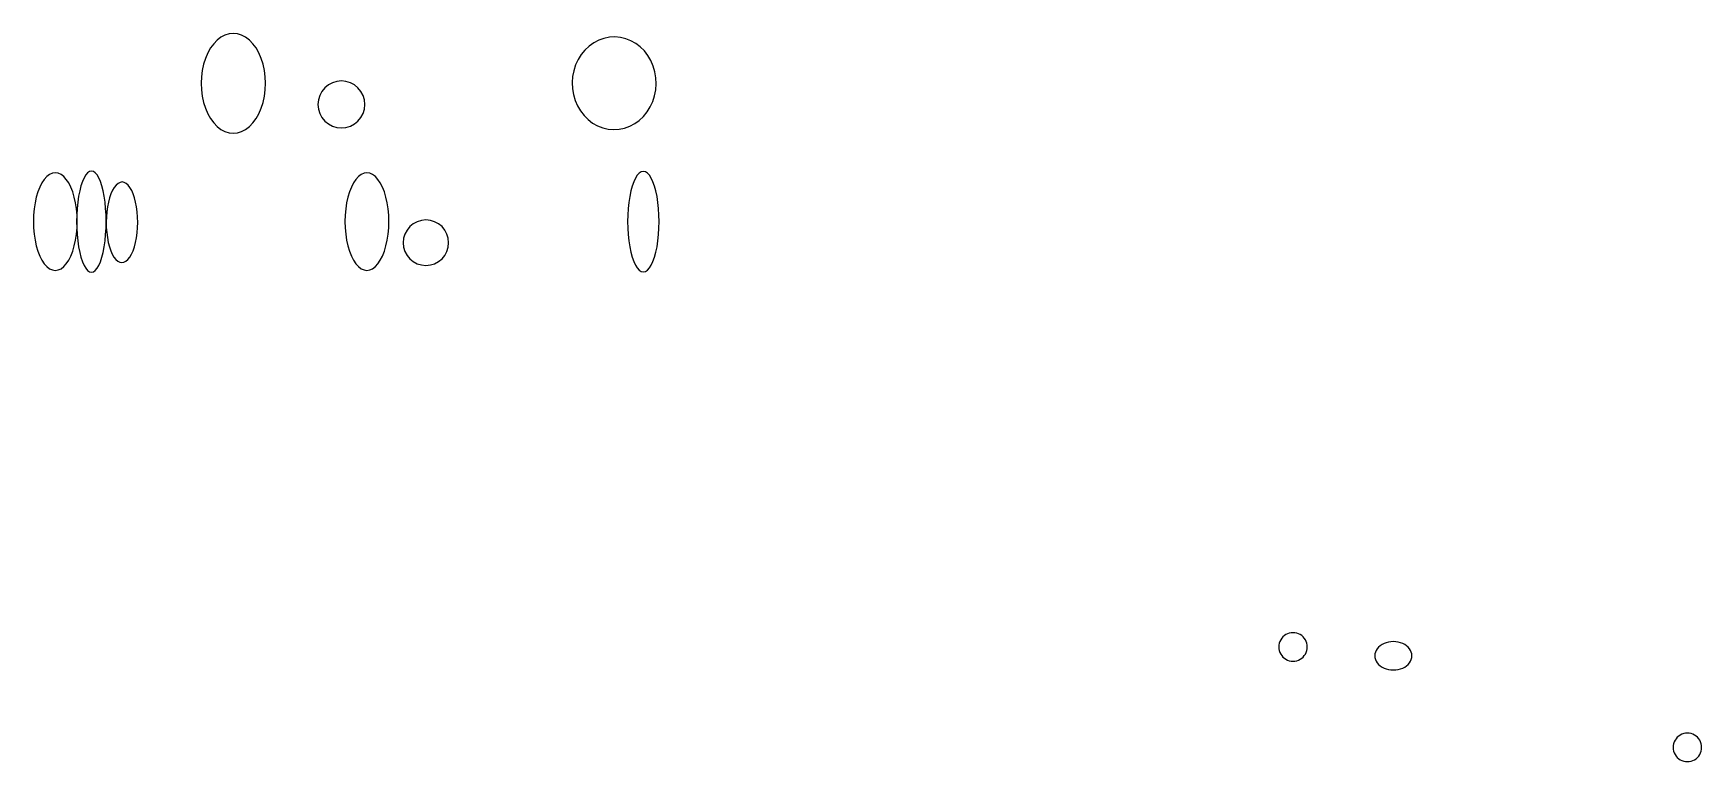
# Model space of a CAD drawing. Extents: x -292 to 292, y -205 to 211.
# Drawn here: x -108.7 to -48.5, y 28.3 to 54.6 of the extents above; entities that cross this region are included whole.
import ezdxf

# ---------------------------------------------------------------- set-up
doc = ezdxf.new("R2010")
doc.units = 0

msp = doc.modelspace()

# ---------------------------------------------------------------- linework, layer by layer
at = {"layer": 'CIRCLES'}
for p, q in [((-98.349, 52.362), (-98.397, 52.203)), ((-98.271, 52.508), (-98.349, 52.362)), ((-98.166, 52.636), (-98.271, 52.508)), ((-98.037, 52.741), (-98.166, 52.636)), ((-97.891, 52.819), (-98.037, 52.741)), ((-97.733, 52.867), (-97.891, 52.819)), ((-97.568, 52.884), (-97.733, 52.867)), ((-97.403, 52.867), (-97.568, 52.884)), ((-97.244, 52.819), (-97.403, 52.867)), ((-97.098, 52.741), (-97.244, 52.819)), ((-96.97, 52.636), (-97.098, 52.741)), ((-96.865, 52.508), (-96.97, 52.636)), ((-96.787, 52.362), (-96.865, 52.508)), ((-96.739, 52.203), (-96.787, 52.362)), ((-98.397, 52.203), (-98.413, 52.038)), ((-98.413, 52.038), (-98.397, 51.873)), ((-98.397, 51.873), (-98.349, 51.715)), ((-96.787, 51.715), (-96.739, 51.873)), ((-96.722, 52.038), (-96.739, 52.203)), ((-96.739, 51.873), (-96.722, 52.038)), ((-98.349, 51.715), (-98.271, 51.569)), ((-98.271, 51.569), (-98.166, 51.44)), ((-98.166, 51.44), (-98.037, 51.335)), ((-98.037, 51.335), (-97.891, 51.257)), ((-97.891, 51.257), (-97.733, 51.209)), ((-97.733, 51.209), (-97.568, 51.193)), ((-97.568, 51.193), (-97.403, 51.209)), ((-97.403, 51.209), (-97.244, 51.257)), ((-97.244, 51.257), (-97.098, 51.335)), ((-97.098, 51.335), (-96.97, 51.44)), ((-96.97, 51.44), (-96.865, 51.569)), ((-96.865, 51.569), (-96.787, 51.715)), ((-95.099, 47.633), (-95.201, 47.509)), ((-94.975, 47.735), (-95.099, 47.633)), ((-94.833, 47.811), (-94.975, 47.735)), ((-94.68, 47.857), (-94.833, 47.811)), ((-94.52, 47.873), (-94.68, 47.857)), ((-94.36, 47.857), (-94.52, 47.873)), ((-94.206, 47.811), (-94.36, 47.857)), ((-94.065, 47.735), (-94.206, 47.811)), ((-93.94, 47.633), (-94.065, 47.735)), ((-93.838, 47.509), (-93.94, 47.633)), ((-95.323, 47.213), (-95.339, 47.054)), ((-95.339, 47.054), (-95.323, 46.894)), ((-95.277, 47.367), (-95.323, 47.213)), ((-95.201, 47.509), (-95.277, 47.367)), ((-93.763, 47.367), (-93.838, 47.509)), ((-93.716, 47.213), (-93.763, 47.367)), ((-93.7, 47.054), (-93.716, 47.213)), ((-93.716, 46.894), (-93.7, 47.054)), ((-95.323, 46.894), (-95.277, 46.74)), ((-95.277, 46.74), (-95.201, 46.598)), ((-95.201, 46.598), (-95.099, 46.474)), ((-95.099, 46.474), (-94.975, 46.372)), ((-94.975, 46.372), (-94.833, 46.296)), ((-94.206, 46.296), (-94.065, 46.372)), ((-94.065, 46.372), (-93.94, 46.474)), ((-93.94, 46.474), (-93.838, 46.598)), ((-93.838, 46.598), (-93.763, 46.74)), ((-93.763, 46.74), (-93.716, 46.894)), ((-94.833, 46.296), (-94.68, 46.25)), ((-94.68, 46.25), (-94.52, 46.234)), ((-94.52, 46.234), (-94.36, 46.25)), ((-94.36, 46.25), (-94.206, 46.296))]:
    msp.add_line(p, q, dxfattribs=at)
at = {"layer": 'ELLIPSES'}
for p, q in [((-102.175, 54.228), (-102.289, 54.073)), ((-102.048, 54.359), (-102.175, 54.228)), ((-101.912, 54.463), (-102.048, 54.359)), ((-101.768, 54.538), (-101.912, 54.463)), ((-101.619, 54.584), (-101.768, 54.538)), ((-101.467, 54.6), (-101.619, 54.584)), ((-101.316, 54.584), (-101.467, 54.6)), ((-101.167, 54.538), (-101.316, 54.584)), ((-101.023, 54.463), (-101.167, 54.538)), ((-100.886, 54.359), (-101.023, 54.463)), ((-100.76, 54.228), (-100.886, 54.359)), ((-100.646, 54.073), (-100.76, 54.228)), ((-88.466, 54.258), (-88.632, 54.139)), ((-88.287, 54.352), (-88.466, 54.258)), ((-88.098, 54.42), (-88.287, 54.352)), ((-87.903, 54.46), (-88.098, 54.42)), ((-87.705, 54.471), (-87.903, 54.46)), ((-87.507, 54.454), (-87.705, 54.471)), ((-87.313, 54.409), (-87.507, 54.454)), ((-87.127, 54.336), (-87.313, 54.409)), ((-86.95, 54.237), (-87.127, 54.336)), ((-86.787, 54.113), (-86.95, 54.237)), ((-102.474, 53.7), (-102.541, 53.489)), ((-102.389, 53.896), (-102.474, 53.7)), ((-102.289, 54.073), (-102.389, 53.896)), ((-100.546, 53.896), (-100.646, 54.073)), ((-100.461, 53.7), (-100.546, 53.896)), ((-100.394, 53.489), (-100.461, 53.7)), ((-89.029, 53.655), (-89.12, 53.461)), ((-88.917, 53.835), (-89.029, 53.655)), ((-88.784, 53.997), (-88.917, 53.835)), ((-88.632, 54.139), (-88.784, 53.997)), ((-86.64, 53.967), (-86.787, 54.113)), ((-86.512, 53.801), (-86.64, 53.967)), ((-86.404, 53.618), (-86.512, 53.801)), ((-86.319, 53.421), (-86.404, 53.618)), ((-102.62, 53.035), (-102.629, 52.8)), ((-102.59, 53.266), (-102.62, 53.035)), ((-102.541, 53.489), (-102.59, 53.266)), ((-100.345, 53.266), (-100.394, 53.489)), ((-100.315, 53.035), (-100.345, 53.266)), ((-100.305, 52.8), (-100.315, 53.035)), ((-89.228, 53.041), (-89.244, 52.824)), ((-89.186, 53.255), (-89.228, 53.041)), ((-89.12, 53.461), (-89.186, 53.255)), ((-86.258, 53.213), (-86.319, 53.421)), ((-86.223, 52.999), (-86.258, 53.213)), ((-86.213, 52.781), (-86.223, 52.999)), ((-102.629, 52.8), (-102.62, 52.565)), ((-102.62, 52.565), (-102.59, 52.335)), ((-100.345, 52.335), (-100.315, 52.565)), ((-100.315, 52.565), (-100.305, 52.8)), ((-89.244, 52.824), (-89.234, 52.606)), ((-89.234, 52.606), (-89.199, 52.391)), ((-89.199, 52.391), (-89.138, 52.183)), ((-86.337, 52.143), (-86.271, 52.349)), ((-86.271, 52.349), (-86.229, 52.563)), ((-86.229, 52.563), (-86.213, 52.781)), ((-102.59, 52.335), (-102.541, 52.112)), ((-102.541, 52.112), (-102.474, 51.901)), ((-102.474, 51.901), (-102.389, 51.705)), ((-100.546, 51.705), (-100.461, 51.901)), ((-100.461, 51.901), (-100.394, 52.112)), ((-100.394, 52.112), (-100.345, 52.335)), ((-89.138, 52.183), (-89.053, 51.986)), ((-89.053, 51.986), (-88.946, 51.803)), ((-88.946, 51.803), (-88.817, 51.637)), ((-86.674, 51.607), (-86.541, 51.769)), ((-86.541, 51.769), (-86.428, 51.949)), ((-86.428, 51.949), (-86.337, 52.143)), ((-102.389, 51.705), (-102.289, 51.528)), ((-102.289, 51.528), (-102.175, 51.373)), ((-102.175, 51.373), (-102.048, 51.242)), ((-102.048, 51.242), (-101.912, 51.138)), ((-101.023, 51.138), (-100.886, 51.242)), ((-100.886, 51.242), (-100.76, 51.373)), ((-100.76, 51.373), (-100.646, 51.528)), ((-100.646, 51.528), (-100.546, 51.705)), ((-88.817, 51.637), (-88.67, 51.491)), ((-88.67, 51.491), (-88.507, 51.368)), ((-88.507, 51.368), (-88.331, 51.268)), ((-88.331, 51.268), (-88.144, 51.196)), ((-88.144, 51.196), (-87.95, 51.15)), ((-87.95, 51.15), (-87.752, 51.133)), ((-87.554, 51.145), (-87.359, 51.184)), ((-87.359, 51.184), (-87.171, 51.252)), ((-87.171, 51.252), (-86.991, 51.346)), ((-86.991, 51.346), (-86.825, 51.465)), ((-86.825, 51.465), (-86.674, 51.607)), ((-101.912, 51.138), (-101.768, 51.062)), ((-101.768, 51.062), (-101.619, 51.016)), ((-101.619, 51.016), (-101.467, 51.001)), ((-101.467, 51.001), (-101.316, 51.016)), ((-101.316, 51.016), (-101.167, 51.062)), ((-101.167, 51.062), (-101.023, 51.138)), ((-87.752, 51.133), (-87.554, 51.145)), ((-108.19, 49.44), (-108.283, 49.338)), ((-108.092, 49.514), (-108.19, 49.44)), ((-107.99, 49.559), (-108.092, 49.514)), ((-107.887, 49.574), (-107.99, 49.559)), ((-107.783, 49.559), (-107.887, 49.574)), ((-107.681, 49.514), (-107.783, 49.559)), ((-107.583, 49.44), (-107.681, 49.514)), ((-107.49, 49.338), (-107.583, 49.44)), ((-106.851, 49.394), (-106.909, 49.261)), ((-106.788, 49.499), (-106.851, 49.394)), ((-106.722, 49.576), (-106.788, 49.499)), ((-106.654, 49.622), (-106.722, 49.576)), ((-106.585, 49.638), (-106.654, 49.622)), ((-106.515, 49.622), (-106.585, 49.638)), ((-106.447, 49.576), (-106.515, 49.622)), ((-106.381, 49.499), (-106.447, 49.576)), ((-106.319, 49.394), (-106.381, 49.499)), ((-106.261, 49.261), (-106.319, 49.394)), ((-96.95, 49.44), (-97.043, 49.338)), ((-96.852, 49.514), (-96.95, 49.44)), ((-96.75, 49.559), (-96.852, 49.514)), ((-96.647, 49.574), (-96.75, 49.559)), ((-96.544, 49.559), (-96.647, 49.574)), ((-96.442, 49.514), (-96.544, 49.559)), ((-96.344, 49.44), (-96.442, 49.514)), ((-96.251, 49.338), (-96.344, 49.44)), ((-86.962, 49.383), (-87.024, 49.252)), ((-86.895, 49.488), (-86.962, 49.383)), ((-86.825, 49.564), (-86.895, 49.488)), ((-86.752, 49.61), (-86.825, 49.564)), ((-86.678, 49.626), (-86.752, 49.61)), ((-86.603, 49.61), (-86.678, 49.626)), ((-86.53, 49.564), (-86.603, 49.61)), ((-86.46, 49.488), (-86.53, 49.564)), ((-86.393, 49.383), (-86.46, 49.488)), ((-86.331, 49.252), (-86.393, 49.383)), ((-108.515, 48.886), (-108.572, 48.695)), ((-108.447, 49.059), (-108.515, 48.886)), ((-108.369, 49.21), (-108.447, 49.059)), ((-108.283, 49.338), (-108.369, 49.21)), ((-107.404, 49.21), (-107.49, 49.338)), ((-107.326, 49.059), (-107.404, 49.21)), ((-107.258, 48.886), (-107.326, 49.059)), ((-107.201, 48.695), (-107.258, 48.886)), ((-107.007, 48.925), (-107.045, 48.727)), ((-106.961, 49.104), (-107.007, 48.925)), ((-106.909, 49.261), (-106.961, 49.104)), ((-106.209, 49.104), (-106.261, 49.261)), ((-106.163, 48.925), (-106.209, 49.104)), ((-106.124, 48.727), (-106.163, 48.925)), ((-105.881, 48.819), (-105.93, 48.676)), ((-105.824, 48.944), (-105.881, 48.819)), ((-105.762, 49.049), (-105.824, 48.944)), ((-105.695, 49.133), (-105.762, 49.049)), ((-105.625, 49.194), (-105.695, 49.133)), ((-105.552, 49.23), (-105.625, 49.194)), ((-105.478, 49.243), (-105.552, 49.23)), ((-105.404, 49.23), (-105.478, 49.243)), ((-105.331, 49.193), (-105.404, 49.23)), ((-105.261, 49.131), (-105.331, 49.193)), ((-105.195, 49.047), (-105.261, 49.131)), ((-105.133, 48.941), (-105.195, 49.047)), ((-105.078, 48.816), (-105.133, 48.941)), ((-105.029, 48.673), (-105.078, 48.816)), ((-97.275, 48.886), (-97.333, 48.695)), ((-97.207, 49.059), (-97.275, 48.886)), ((-97.129, 49.21), (-97.207, 49.059)), ((-97.043, 49.338), (-97.129, 49.21)), ((-96.165, 49.21), (-96.251, 49.338)), ((-96.087, 49.059), (-96.165, 49.21)), ((-96.019, 48.886), (-96.087, 49.059)), ((-95.961, 48.695), (-96.019, 48.886)), ((-87.129, 48.918), (-87.17, 48.721)), ((-87.08, 49.096), (-87.129, 48.918)), ((-87.024, 49.252), (-87.08, 49.096)), ((-86.275, 49.096), (-86.331, 49.252)), ((-86.226, 48.918), (-86.275, 49.096)), ((-86.185, 48.721), (-86.226, 48.918)), ((-108.652, 48.271), (-108.672, 48.045)), ((-108.618, 48.488), (-108.652, 48.271)), ((-108.572, 48.695), (-108.618, 48.488)), ((-107.155, 48.488), (-107.201, 48.695)), ((-107.121, 48.271), (-107.155, 48.488)), ((-107.101, 48.045), (-107.121, 48.271)), ((-107.099, 48.287), (-107.112, 48.053)), ((-107.076, 48.513), (-107.099, 48.287)), ((-107.045, 48.727), (-107.076, 48.513)), ((-106.093, 48.513), (-106.124, 48.727)), ((-106.071, 48.287), (-106.093, 48.513)), ((-106.057, 48.053), (-106.071, 48.287)), ((-106.03, 48.168), (-106.045, 47.982)), ((-106.006, 48.348), (-106.03, 48.168)), ((-105.972, 48.518), (-106.006, 48.348)), ((-105.93, 48.676), (-105.972, 48.518)), ((-104.989, 48.514), (-105.029, 48.673)), ((-104.956, 48.344), (-104.989, 48.514)), ((-104.933, 48.164), (-104.956, 48.344)), ((-104.919, 47.977), (-104.933, 48.164)), ((-97.412, 48.271), (-97.432, 48.045)), ((-97.379, 48.488), (-97.412, 48.271)), ((-97.333, 48.695), (-97.379, 48.488)), ((-95.915, 48.488), (-95.961, 48.695)), ((-95.882, 48.271), (-95.915, 48.488)), ((-95.862, 48.045), (-95.882, 48.271)), ((-87.227, 48.284), (-87.241, 48.052)), ((-87.203, 48.508), (-87.227, 48.284)), ((-87.17, 48.721), (-87.203, 48.508)), ((-86.152, 48.508), (-86.185, 48.721)), ((-86.128, 48.284), (-86.152, 48.508)), ((-86.114, 48.052), (-86.128, 48.284)), ((-108.672, 48.045), (-108.679, 47.816)), ((-108.679, 47.816), (-108.672, 47.586)), ((-108.672, 47.586), (-108.652, 47.36)), ((-107.121, 47.36), (-107.101, 47.586)), ((-107.112, 48.053), (-107.117, 47.816)), ((-107.117, 47.816), (-107.112, 47.578)), ((-107.112, 47.578), (-107.099, 47.344)), ((-107.094, 47.816), (-107.101, 48.045)), ((-107.101, 47.586), (-107.094, 47.816)), ((-106.071, 47.344), (-106.057, 47.578)), ((-106.053, 47.816), (-106.057, 48.053)), ((-106.057, 47.578), (-106.053, 47.816)), ((-106.045, 47.982), (-106.051, 47.792)), ((-106.051, 47.792), (-106.047, 47.602)), ((-106.047, 47.602), (-106.033, 47.416)), ((-104.936, 47.412), (-104.921, 47.598)), ((-104.921, 47.598), (-104.915, 47.788)), ((-104.915, 47.788), (-104.919, 47.977)), ((-97.432, 48.045), (-97.439, 47.816)), ((-97.439, 47.816), (-97.432, 47.586)), ((-97.432, 47.586), (-97.412, 47.36)), ((-95.882, 47.36), (-95.862, 47.586)), ((-95.855, 47.816), (-95.862, 48.045)), ((-95.862, 47.586), (-95.855, 47.816)), ((-87.241, 48.052), (-87.246, 47.816)), ((-87.246, 47.816), (-87.241, 47.579)), ((-87.241, 47.579), (-87.227, 47.347)), ((-86.128, 47.347), (-86.114, 47.579)), ((-86.109, 47.816), (-86.114, 48.052)), ((-86.114, 47.579), (-86.109, 47.816)), ((-108.652, 47.36), (-108.618, 47.143)), ((-108.618, 47.143), (-108.572, 46.936)), ((-108.572, 46.936), (-108.515, 46.745)), ((-107.258, 46.745), (-107.201, 46.936)), ((-107.201, 46.936), (-107.155, 47.143)), ((-107.155, 47.143), (-107.121, 47.36)), ((-107.099, 47.344), (-107.076, 47.118)), ((-107.076, 47.118), (-107.045, 46.904)), ((-106.124, 46.904), (-106.093, 47.118)), ((-106.093, 47.118), (-106.071, 47.344)), ((-106.033, 47.416), (-106.01, 47.236)), ((-106.01, 47.236), (-105.978, 47.065)), ((-105.978, 47.065), (-105.937, 46.907)), ((-105.036, 46.904), (-104.994, 47.062)), ((-104.994, 47.062), (-104.961, 47.232)), ((-104.961, 47.232), (-104.936, 47.412)), ((-97.412, 47.36), (-97.379, 47.143)), ((-97.379, 47.143), (-97.333, 46.936)), ((-97.333, 46.936), (-97.275, 46.745)), ((-96.019, 46.745), (-95.961, 46.936)), ((-95.961, 46.936), (-95.915, 47.143)), ((-95.915, 47.143), (-95.882, 47.36)), ((-87.227, 47.347), (-87.203, 47.123)), ((-87.203, 47.123), (-87.17, 46.91)), ((-86.185, 46.91), (-86.152, 47.123)), ((-86.152, 47.123), (-86.128, 47.347)), ((-108.515, 46.745), (-108.447, 46.572)), ((-108.447, 46.572), (-108.369, 46.421)), ((-108.369, 46.421), (-108.283, 46.293)), ((-107.49, 46.293), (-107.404, 46.421)), ((-107.404, 46.421), (-107.326, 46.572)), ((-107.326, 46.572), (-107.258, 46.745)), ((-107.045, 46.904), (-107.007, 46.706)), ((-107.007, 46.706), (-106.961, 46.527)), ((-106.961, 46.527), (-106.909, 46.37)), ((-106.909, 46.37), (-106.851, 46.237)), ((-106.319, 46.237), (-106.261, 46.37)), ((-106.261, 46.37), (-106.209, 46.527)), ((-106.209, 46.527), (-106.163, 46.706)), ((-106.163, 46.706), (-106.124, 46.904)), ((-105.937, 46.907), (-105.888, 46.764)), ((-105.888, 46.764), (-105.833, 46.639)), ((-105.833, 46.639), (-105.772, 46.533)), ((-105.772, 46.533), (-105.705, 46.449)), ((-105.705, 46.449), (-105.635, 46.387)), ((-105.635, 46.387), (-105.563, 46.35)), ((-105.563, 46.35), (-105.489, 46.337)), ((-105.489, 46.337), (-105.414, 46.349)), ((-105.414, 46.349), (-105.341, 46.386)), ((-105.341, 46.386), (-105.271, 46.447)), ((-105.271, 46.447), (-105.204, 46.531)), ((-105.204, 46.531), (-105.142, 46.636)), ((-105.142, 46.636), (-105.085, 46.761)), ((-105.085, 46.761), (-105.036, 46.904)), ((-97.275, 46.745), (-97.207, 46.572)), ((-97.207, 46.572), (-97.129, 46.421)), ((-97.129, 46.421), (-97.043, 46.293)), ((-96.251, 46.293), (-96.165, 46.421)), ((-96.165, 46.421), (-96.087, 46.572)), ((-96.087, 46.572), (-96.019, 46.745)), ((-87.17, 46.91), (-87.129, 46.713)), ((-87.129, 46.713), (-87.08, 46.535)), ((-87.08, 46.535), (-87.024, 46.379)), ((-87.024, 46.379), (-86.962, 46.248)), ((-86.393, 46.248), (-86.331, 46.379)), ((-86.331, 46.379), (-86.275, 46.535)), ((-86.275, 46.535), (-86.226, 46.713)), ((-86.226, 46.713), (-86.185, 46.91)), ((-108.283, 46.293), (-108.19, 46.191)), ((-108.19, 46.191), (-108.092, 46.117)), ((-108.092, 46.117), (-107.99, 46.072)), ((-107.99, 46.072), (-107.887, 46.057)), ((-107.887, 46.057), (-107.783, 46.072)), ((-107.783, 46.072), (-107.681, 46.117)), ((-107.681, 46.117), (-107.583, 46.191)), ((-107.583, 46.191), (-107.49, 46.293)), ((-106.851, 46.237), (-106.788, 46.132)), ((-106.788, 46.132), (-106.722, 46.055)), ((-106.722, 46.055), (-106.654, 46.009)), ((-106.654, 46.009), (-106.585, 45.993)), ((-106.585, 45.993), (-106.515, 46.009)), ((-106.515, 46.009), (-106.447, 46.055)), ((-106.447, 46.055), (-106.381, 46.132)), ((-106.381, 46.132), (-106.319, 46.237)), ((-97.043, 46.293), (-96.95, 46.191)), ((-96.95, 46.191), (-96.852, 46.117)), ((-96.852, 46.117), (-96.75, 46.072)), ((-96.75, 46.072), (-96.647, 46.057)), ((-96.647, 46.057), (-96.544, 46.072)), ((-96.544, 46.072), (-96.442, 46.117)), ((-96.442, 46.117), (-96.344, 46.191)), ((-96.344, 46.191), (-96.251, 46.293)), ((-86.962, 46.248), (-86.895, 46.143)), ((-86.895, 46.143), (-86.825, 46.067)), ((-86.825, 46.067), (-86.752, 46.021)), ((-86.752, 46.021), (-86.678, 46.005)), ((-86.678, 46.005), (-86.603, 46.021)), ((-86.603, 46.021), (-86.53, 46.067)), ((-86.53, 46.067), (-86.46, 46.143)), ((-86.46, 46.143), (-86.393, 46.248)), ((-63.755, 32.547), (-63.76, 32.48)), ((-63.742, 32.613), (-63.755, 32.547)), ((-63.721, 32.677), (-63.742, 32.613)), ((-63.691, 32.737), (-63.721, 32.677)), ((-63.654, 32.793), (-63.691, 32.737)), ((-63.609, 32.843), (-63.654, 32.793)), ((-63.559, 32.888), (-63.609, 32.843)), ((-63.503, 32.925), (-63.559, 32.888)), ((-63.443, 32.955), (-63.503, 32.925)), ((-63.379, 32.976), (-63.443, 32.955)), ((-63.313, 32.99), (-63.379, 32.976)), ((-63.246, 32.994), (-63.313, 32.99)), ((-63.179, 32.99), (-63.246, 32.994)), ((-63.113, 32.976), (-63.179, 32.99)), ((-63.049, 32.955), (-63.113, 32.976)), ((-62.989, 32.925), (-63.049, 32.955)), ((-62.933, 32.888), (-62.989, 32.925)), ((-62.883, 32.843), (-62.933, 32.888)), ((-62.838, 32.793), (-62.883, 32.843)), ((-62.801, 32.737), (-62.838, 32.793)), ((-62.771, 32.677), (-62.801, 32.737)), ((-62.75, 32.613), (-62.771, 32.677)), ((-62.737, 32.547), (-62.75, 32.613)), ((-62.732, 32.48), (-62.737, 32.547)), ((-60.101, 32.523), (-60.158, 32.473)), ((-60.035, 32.567), (-60.101, 32.523)), ((-59.962, 32.604), (-60.035, 32.567)), ((-59.883, 32.634), (-59.962, 32.604)), ((-59.8, 32.655), (-59.883, 32.634)), ((-59.714, 32.668), (-59.8, 32.655)), ((-59.627, 32.673), (-59.714, 32.668)), ((-59.539, 32.668), (-59.627, 32.673)), ((-59.453, 32.655), (-59.539, 32.668)), ((-59.37, 32.634), (-59.453, 32.655)), ((-59.291, 32.604), (-59.37, 32.634)), ((-59.218, 32.567), (-59.291, 32.604)), ((-59.152, 32.523), (-59.218, 32.567)), ((-59.095, 32.473), (-59.152, 32.523)), ((-63.76, 32.48), (-63.755, 32.413)), ((-63.755, 32.413), (-63.742, 32.347)), ((-63.742, 32.347), (-63.721, 32.284)), ((-63.721, 32.284), (-63.691, 32.223)), ((-63.691, 32.223), (-63.654, 32.168)), ((-63.654, 32.168), (-63.609, 32.117)), ((-63.609, 32.117), (-63.559, 32.073)), ((-63.559, 32.073), (-63.503, 32.035)), ((-63.503, 32.035), (-63.443, 32.006)), ((-63.443, 32.006), (-63.379, 31.984)), ((-63.379, 31.984), (-63.313, 31.971)), ((-63.313, 31.971), (-63.246, 31.967)), ((-63.246, 31.967), (-63.179, 31.971)), ((-63.179, 31.971), (-63.113, 31.984)), ((-63.113, 31.984), (-63.049, 32.006)), ((-63.049, 32.006), (-62.989, 32.035)), ((-62.989, 32.035), (-62.933, 32.073)), ((-62.933, 32.073), (-62.883, 32.117)), ((-62.883, 32.117), (-62.838, 32.168)), ((-62.838, 32.168), (-62.801, 32.223)), ((-62.801, 32.223), (-62.771, 32.284)), ((-62.771, 32.284), (-62.75, 32.347)), ((-62.75, 32.347), (-62.737, 32.413)), ((-62.737, 32.413), (-62.732, 32.48)), ((-60.291, 32.229), (-60.297, 32.163)), ((-60.297, 32.163), (-60.291, 32.096)), ((-60.274, 32.295), (-60.291, 32.229)), ((-60.291, 32.096), (-60.274, 32.031)), ((-60.246, 32.358), (-60.274, 32.295)), ((-60.274, 32.031), (-60.246, 31.968)), ((-60.207, 32.418), (-60.246, 32.358)), ((-60.246, 31.968), (-60.207, 31.908)), ((-60.158, 32.473), (-60.207, 32.418)), ((-60.207, 31.908), (-60.158, 31.852)), ((-59.046, 32.418), (-59.095, 32.473)), ((-59.095, 31.852), (-59.046, 31.908)), ((-59.007, 32.358), (-59.046, 32.418)), ((-59.046, 31.908), (-59.007, 31.968)), ((-58.979, 32.295), (-59.007, 32.358)), ((-59.007, 31.968), (-58.979, 32.031)), ((-58.962, 32.229), (-58.979, 32.295)), ((-58.979, 32.031), (-58.962, 32.096)), ((-58.956, 32.163), (-58.962, 32.229)), ((-58.962, 32.096), (-58.956, 32.163)), ((-60.158, 31.852), (-60.101, 31.802)), ((-60.101, 31.802), (-60.035, 31.758)), ((-60.035, 31.758), (-59.962, 31.721)), ((-59.962, 31.721), (-59.883, 31.692)), ((-59.883, 31.692), (-59.8, 31.67)), ((-59.8, 31.67), (-59.714, 31.657)), ((-59.714, 31.657), (-59.627, 31.653)), ((-59.627, 31.653), (-59.539, 31.657)), ((-59.539, 31.657), (-59.453, 31.67)), ((-59.453, 31.67), (-59.37, 31.692)), ((-59.37, 31.692), (-59.291, 31.721)), ((-59.291, 31.721), (-59.218, 31.758)), ((-59.218, 31.758), (-59.152, 31.802)), ((-59.152, 31.802), (-59.095, 31.852)), ((-49.531, 28.928), (-49.536, 28.861)), ((-49.518, 28.994), (-49.531, 28.928)), ((-49.497, 29.057), (-49.518, 28.994)), ((-49.467, 29.118), (-49.497, 29.057)), ((-49.43, 29.173), (-49.467, 29.118)), ((-49.385, 29.224), (-49.43, 29.173)), ((-49.335, 29.268), (-49.385, 29.224)), ((-49.279, 29.306), (-49.335, 29.268)), ((-49.219, 29.335), (-49.279, 29.306)), ((-49.155, 29.357), (-49.219, 29.335)), ((-49.089, 29.37), (-49.155, 29.357)), ((-49.022, 29.374), (-49.089, 29.37)), ((-48.955, 29.37), (-49.022, 29.374)), ((-48.889, 29.357), (-48.955, 29.37)), ((-48.825, 29.335), (-48.889, 29.357)), ((-48.765, 29.306), (-48.825, 29.335)), ((-48.709, 29.268), (-48.765, 29.306)), ((-48.659, 29.224), (-48.709, 29.268)), ((-48.614, 29.173), (-48.659, 29.224)), ((-48.577, 29.118), (-48.614, 29.173)), ((-48.547, 29.057), (-48.577, 29.118)), ((-48.526, 28.994), (-48.547, 29.057)), ((-48.513, 28.928), (-48.526, 28.994)), ((-48.508, 28.861), (-48.513, 28.928)), ((-49.536, 28.861), (-49.531, 28.794)), ((-49.531, 28.794), (-49.518, 28.728)), ((-49.518, 28.728), (-49.497, 28.664)), ((-49.497, 28.664), (-49.467, 28.604)), ((-49.467, 28.604), (-49.43, 28.548)), ((-49.43, 28.548), (-49.385, 28.498)), ((-49.385, 28.498), (-49.335, 28.453)), ((-49.335, 28.453), (-49.279, 28.416)), ((-49.279, 28.416), (-49.219, 28.386)), ((-49.219, 28.386), (-49.155, 28.365)), ((-49.155, 28.365), (-49.089, 28.351)), ((-49.089, 28.351), (-49.022, 28.347)), ((-49.022, 28.347), (-48.955, 28.351)), ((-48.955, 28.351), (-48.889, 28.365)), ((-48.889, 28.365), (-48.825, 28.386)), ((-48.825, 28.386), (-48.765, 28.416)), ((-48.765, 28.416), (-48.709, 28.453)), ((-48.709, 28.453), (-48.659, 28.498)), ((-48.659, 28.498), (-48.614, 28.548)), ((-48.614, 28.548), (-48.577, 28.604)), ((-48.577, 28.604), (-48.547, 28.664)), ((-48.547, 28.664), (-48.526, 28.728)), ((-48.526, 28.728), (-48.513, 28.794)), ((-48.513, 28.794), (-48.508, 28.861))]:
    msp.add_line(p, q, dxfattribs=at)

doc.saveas('drawing.dxf')
